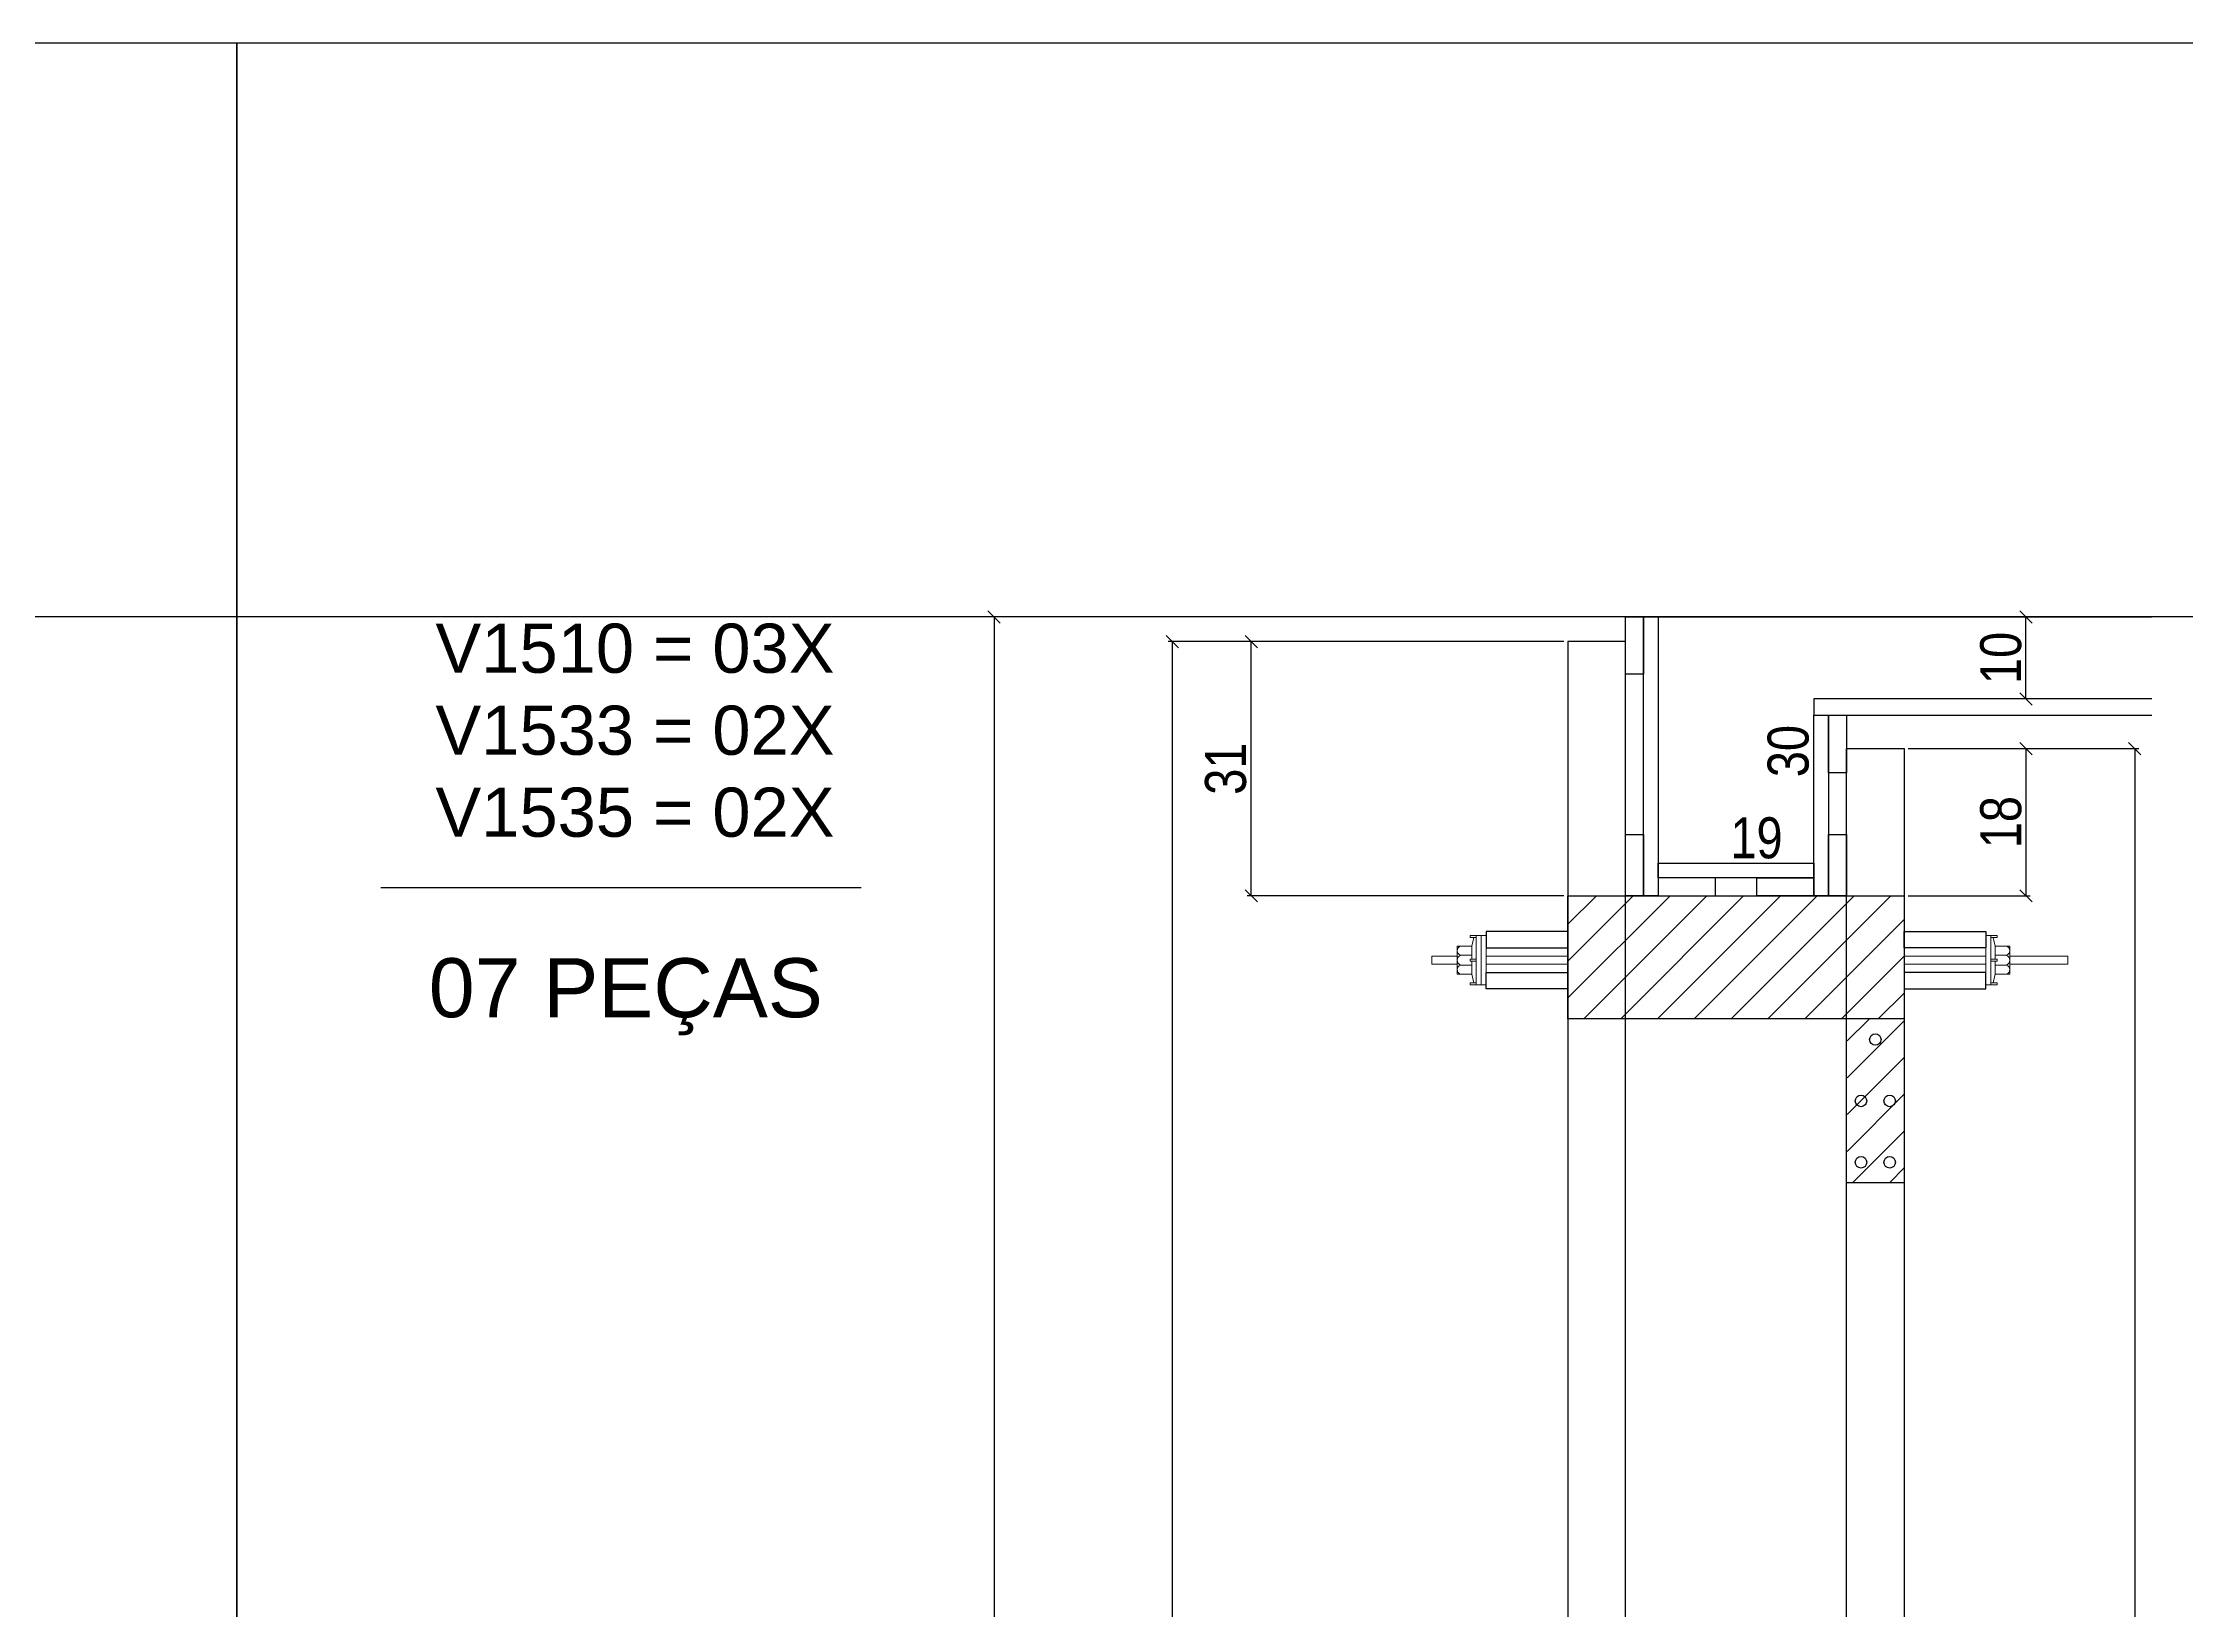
# Model space of a CAD drawing. Extents: x 17311 to 161354, y 153625 to 211469.
# Drawn here: x 20797 to 21320, y 205877 to 206259 of the extents above; entities that cross this region are included whole.
import ezdxf

# ---------------------------------------------------------------- set-up
doc = ezdxf.new("R2010")
doc.units = 0
doc.layers.get('0').update_dxf_attribs({"linetype": 'CONTINUOUS'})
doc.layers.get('DEFPOINTS').update_dxf_attribs({"linetype": 'CONTINUOUS'})
doc.layers.add('BARRA_ANCORAGEM', color=1, linetype='CONTINUOUS', lineweight=15)
for name, color, linetype in [('COTA', 241, 'CONTINUOUS'), ('detalhes', 4, 'CONTINUOUS'), ('HACHURA', 8, 'CONTINUOUS'), ('TIRAS REESCORAMENTO', 252, 'CONTINUOUS'), ('VIGAS', 3, 'CONTINUOUS')]:
    doc.layers.add(name, color=color, linetype=linetype)
doc.styles.add('COTA TECNICA 2X', font='techl___.ttf', dxfattribs={"height": 10})
doc.styles.add('R80-50', font='arial.ttf', dxfattribs={"height": 10})
doc.dimstyles.new('SECAO', dxfattribs={"dimscale": 0.333333, "dimtxt": 5, "dimasz": 9, "dimexe": 3, "dimexo": 3, "dimgap": 3, "dimtad": 1, "dimdec": 1, "dimlfac": 0.5, "dimzin": 12, "dimdsep": 46, "dimtxsty": 'COTA TECNICA 2X', "dimblk1": 'OBLIQUE', "dimblk2": 'OBLIQUE', "dimsah": 1, "dimcen": 0.9, "dimclrd": 4, "dimclre": 4, "dimclrt": 240, "dimadec": 1, "dimazin": 3, "dimtfac": 1, "dimtdec": 1, "dimtmove": 0, "dimatfit": 3, "dimfxl": 1, "dimtolj": 1, "dimtzin": 12, "dimarcsym": 0})

# ---------------------------------------------------------------- blocks, each defined once
blk = doc.blocks.new('_Oblique')
at = {"color": 0, "linetype": 'ByBlock', "lineweight": -2}
blk.add_line((-0.5, -0.5), (0.5, 0.5), dxfattribs=at)
blk = doc.blocks.new('*D3222')
at = {"layer": 'DEFPOINTS', "color": 0, "transparency": 16777216}
for p in [(21168.98, 206113.37), (21072.43, 205527.28), (21168.98, 205527.28)]:
    blk.add_point(p, dxfattribs=at)
at = {"layer": 'detalhes', "color": 4, "lineweight": -2, "transparency": 16777216}
for p, q in [((21167.98, 206113.37), (21071.43, 206113.37)), ((21072.43, 206113.37), (21072.43, 205527.28)), ((21167.98, 205527.28), (21071.43, 205527.28))]:
    blk.add_line(p, q, dxfattribs=at)
at = {"layer": 'detalhes', "color": 4, "lineweight": -2, "transparency": 16777216, "xscale": 3, "yscale": 3, "zscale": 3}
for p, rotation in [((21072.43, 206113.37), 90), ((21072.43, 205527.28), 270)]:
    blk.add_blockref('_Oblique', p, dxfattribs=dict(at, rotation=rotation))
at = {"layer": 'detalhes', "color": 240, "transparency": 16777216, "insert": (21066.18, 205820.33), "char_height": 10, "attachment_point": 5, "rotation": 90, "style": 'COTA TECNICA 2X'}
blk.add_mtext('\\A1;293', dxfattribs=at)
blk = doc.blocks.new('*D3228')
at = {"layer": 'DEFPOINTS', "color": 0, "transparency": 16777216}
for p in [(21091.69, 206113.37), (21168.98, 206113.37), (21168.98, 206051.32)]:
    blk.add_point(p, dxfattribs=at)
at = {"layer": 'detalhes', "color": 4, "lineweight": -2, "transparency": 16777216}
for p, q in [((21167.98, 206113.37), (21090.69, 206113.37)), ((21091.69, 206051.32), (21091.69, 206113.37)), ((21167.98, 206051.32), (21090.69, 206051.32))]:
    blk.add_line(p, q, dxfattribs=at)
at = {"layer": 'detalhes', "color": 4, "lineweight": -2, "transparency": 16777216, "xscale": 3, "yscale": 3, "zscale": 3}
for p, rotation in [((21091.69, 206113.37), 90), ((21091.69, 206051.32), 270)]:
    blk.add_blockref('_Oblique', p, dxfattribs=dict(at, rotation=rotation))
at = {"layer": 'detalhes', "color": 240, "transparency": 16777216, "insert": (21085.47, 206082.35), "char_height": 10, "attachment_point": 5, "rotation": 90, "style": 'COTA TECNICA 2X'}
blk.add_mtext('\\A1;31', dxfattribs=at)
blk = doc.blocks.new('*D3229')
at = {"layer": 'DEFPOINTS', "color": 0, "transparency": 16777216}
for p in [(21250.98, 206087.25), (21250.98, 206051.32), (21280.74, 206051.32)]:
    blk.add_point(p, dxfattribs=at)
at = {"layer": 'detalhes', "color": 4, "lineweight": -2, "transparency": 16777216}
for p, q in [((21251.98, 206087.25), (21281.74, 206087.25)), ((21280.74, 206087.25), (21280.74, 206051.32)), ((21251.98, 206051.32), (21281.74, 206051.32))]:
    blk.add_line(p, q, dxfattribs=at)
at = {"layer": 'detalhes', "color": 4, "lineweight": -2, "transparency": 16777216, "xscale": 3, "yscale": 3, "zscale": 3}
for p, rotation in [((21280.74, 206087.25), 90), ((21280.74, 206051.32), 270)]:
    blk.add_blockref('_Oblique', p, dxfattribs=dict(at, rotation=rotation))
at = {"layer": 'detalhes', "color": 240, "transparency": 16777216, "insert": (21274.64, 206069.29), "char_height": 10, "attachment_point": 5, "rotation": 90, "style": 'COTA TECNICA 2X'}
blk.add_mtext('\\A1;18', dxfattribs=at)
blk = doc.blocks.new('*D3230')
at = {"layer": 'DEFPOINTS', "color": 0, "transparency": 16777216}
for p in [(21182.98, 206119.37), (21028.93, 205507.28), (21168.98, 205507.28)]:
    blk.add_point(p, dxfattribs=at)
at = {"layer": 'detalhes', "color": 4, "lineweight": -2, "transparency": 16777216}
for p, q in [((21181.98, 206119.37), (21027.93, 206119.37)), ((21028.93, 206119.37), (21028.93, 205507.28)), ((21167.98, 205507.28), (21027.93, 205507.28))]:
    blk.add_line(p, q, dxfattribs=at)
at = {"layer": 'detalhes', "color": 4, "lineweight": -2, "transparency": 16777216, "xscale": 3, "yscale": 3, "zscale": 3}
for p, rotation in [((21028.93, 206119.37), 90), ((21028.93, 205507.28), 270)]:
    blk.add_blockref('_Oblique', p, dxfattribs=dict(at, rotation=rotation))
at = {"layer": 'detalhes', "color": 240, "transparency": 16777216, "insert": (21022.71, 205813.33), "char_height": 10, "attachment_point": 5, "rotation": 90, "style": 'COTA TECNICA 2X'}
blk.add_mtext('\\A1;306', dxfattribs=at)
blk = doc.blocks.new('*D3232')
at = {"layer": 'DEFPOINTS', "color": 0, "transparency": 16777216}
for p in [(21216.02, 206119.37), (21228.98, 206119.37), (21216.02, 206059.32)]:
    blk.add_point(p, dxfattribs=at)
at = {"layer": 'detalhes', "color": 240, "transparency": 16777216, "insert": (21222.76, 206086.64), "char_height": 10, "attachment_point": 5, "rotation": 90, "style": 'COTA TECNICA 2X'}
blk.add_mtext('\\A1;30', dxfattribs=at)
blk = doc.blocks.new('*D3233')
at = {"layer": 'DEFPOINTS', "color": 0, "transparency": 16777216}
for p in [(21190.98, 206059.32), (21228.98, 206059.32), (21228.98, 206059.32)]:
    blk.add_point(p, dxfattribs=at)
at = {"layer": 'detalhes', "color": 240, "transparency": 16777216, "insert": (21214.98, 206065.41), "char_height": 10, "attachment_point": 5, "style": 'COTA TECNICA 2X'}
blk.add_mtext('\\A1;19', dxfattribs=at)
blk = doc.blocks.new('*D3236')
at = {"layer": 'DEFPOINTS', "color": 0, "transparency": 16777216}
for p in [(21280.74, 206119.37), (21280.74, 206119.37), (21280.74, 206099.37)]:
    blk.add_point(p, dxfattribs=at)
at = {"layer": 'detalhes', "color": 4, "lineweight": -2, "transparency": 16777216}
for p, q in [((21280.74, 206099.37), (21280.74, 206119.37)), ((21281.74, 206119.37), (21281.74, 206119.37)), ((21281.74, 206099.37), (21281.74, 206099.37))]:
    blk.add_line(p, q, dxfattribs=at)
at = {"layer": 'detalhes', "color": 4, "lineweight": -2, "transparency": 16777216, "xscale": 3, "yscale": 3, "zscale": 3}
for p, rotation in [((21280.74, 206119.37), 90), ((21280.74, 206099.37), 270)]:
    blk.add_blockref('_Oblique', p, dxfattribs=dict(at, rotation=rotation))
at = {"layer": 'detalhes', "color": 240, "transparency": 16777216, "insert": (21274.63, 206109.37), "char_height": 10, "attachment_point": 5, "rotation": 90, "style": 'COTA TECNICA 2X'}
blk.add_mtext('\\A1;10', dxfattribs=at)
blk = doc.blocks.new('*D3237')
at = {"layer": 'DEFPOINTS', "color": 0, "transparency": 16777216}
for p in [(21251.98, 206087.25), (21251.98, 205527.28), (21307.28, 205527.28)]:
    blk.add_point(p, dxfattribs=at)
at = {"layer": 'detalhes', "color": 4, "lineweight": -2, "transparency": 16777216}
for p, q in [((21252.98, 206087.25), (21308.28, 206087.25)), ((21307.28, 206087.25), (21307.28, 205527.28)), ((21252.98, 205527.28), (21308.28, 205527.28))]:
    blk.add_line(p, q, dxfattribs=at)
at = {"layer": 'detalhes', "color": 4, "lineweight": -2, "transparency": 16777216, "xscale": 3, "yscale": 3, "zscale": 3}
for p, rotation in [((21307.28, 206087.25), 90), ((21307.28, 205527.28), 270)]:
    blk.add_blockref('_Oblique', p, dxfattribs=dict(at, rotation=rotation))
at = {"layer": 'detalhes', "color": 240, "transparency": 16777216, "insert": (21301.15, 205807.26), "char_height": 10, "attachment_point": 5, "rotation": 90, "style": 'COTA TECNICA 2X'}
blk.add_mtext('\\A1;280', dxfattribs=at)
blk = doc.blocks.new('A$C51C4441F')
at = {"layer": 'BARRA_ANCORAGEM'}
for p, q in [((-2.25, 3.4), (-1.79, 5.5)), ((-2.25, 3.4), (-5.81, 3.39)), ((-5.81, 3.39), (-5.81, -3.39)), ((-2.25, 1.2), (-5.02, 1.2)), ((-2.25, 3.4), (-2.25, 3.4)), ((-2.25, 3.4), (-2.25, 0.25)), ((-2.25, -3.4), (-5.81, -3.39)), ((-2.25, -1.2), (-5.02, -1.2)), ((-2.25, -0.25), (-2.25, -3.4)), ((-2.25, -3.4), (-1.79, -5.5))]:
    blk.add_line(p, q, dxfattribs=at)
for points in [[(-2.7, 6), (-1.2, 6), (-1.2, 5.5), (-2.7, 5.5)], [(-1.2, -6), (0, -6), (0, 6), (-1.2, 6)], [(-2.7, 0.25), (-1.2, 0.25), (-1.2, -0.25), (-2.7, -0.25)], [(-2.7, -6), (-1.2, -6), (-1.2, -5.5), (-2.7, -5.5)]]:
    blk.add_lwpolyline(points, close=True, dxfattribs=at)
for centre, radius, start, end in [((-4.66, 2.3), 1.15, 107.7845, 252.2718), ((-4.52, 0), 1.3, 112.648, 247.4083), ((-4.66, -2.3), 1.15, 107.7845, 252.2718)]:
    blk.add_arc(centre, radius, start, end, dxfattribs=at)

msp = doc.modelspace()

# ---------------------------------------------------------------- hatches: boundary and pattern name
at = {"layer": 'COTA'}
h = msp.add_hatch(dxfattribs=at)
h.set_pattern_fill('ANSI31', color=256, scale=2, style=0)
h.set_pattern_definition([(45, (-3445.967, -7245.745), (-4.49012806, 4.49012806), [])])
h.paths.add_polyline_path([(21250.98, 206034.62), (21250.98, 206051.32), (21168.98, 206051.32), (21168.98, 206021.32), (21250.98, 206021.32), (21250.98, 206032.62), (21250.98, 206033.62), (21250.98, 206035.62)])
h = msp.add_hatch(dxfattribs=at)
h.set_pattern_fill('ANSI31', color=256, scale=2, style=0)
h.set_pattern_definition([(45, (-2422.7435, 7761.914), (-4.49012806, 4.49012806), [])])
h.paths.add_polyline_path([(21237.11, 205981.3), (21251.11, 205981.3), (21251.11, 206021.24), (21237.11, 206021.24)])

# ---------------------------------------------------------------- linework, layer by layer
msp.add_line((21250.98, 205981.3), (21236.98, 205981.3))
at = {"linetype": 'Continuous'}
for points in [[(21168.98, 205527.28), (21182.98, 205527.28), (21182.98, 206113.37), (21168.98, 206113.37)], [(21250.98, 205527.28), (21236.98, 205527.28), (21236.98, 206087.25), (21250.98, 206087.25)], [(21250.98, 206021.32), (21168.98, 206021.32), (21168.98, 206051.32), (21250.98, 206051.32)]]:
    msp.add_lwpolyline(points, close=True, dxfattribs=at)
for centre in [(21243.98, 206016.24), (21240.48, 206001.27), (21247.48, 206001.27), (21240.48, 205986.3), (21247.48, 205986.3)]:
    msp.add_circle(centre, 1.4)
at = {"layer": 'BARRA_ANCORAGEM'}
for points in [[(21147.78, 206041.62), (21148.98, 206041.62), (21148.98, 206029.62), (21147.78, 206029.62)], [(21272.18, 206041.62), (21270.98, 206041.62), (21270.98, 206029.62), (21272.18, 206029.62)], [(21135.78, 206034.62), (21141.97, 206034.62), (21141.97, 206036.62), (21135.78, 206036.62)], [(21148.98, 206034.62), (21168.98, 206034.62), (21168.98, 206036.62), (21148.98, 206036.62)], [(21270.98, 206034.62), (21250.98, 206034.62), (21250.98, 206036.62), (21270.98, 206036.62)], [(21276.8, 206034.62), (21290.98, 206034.62), (21290.98, 206036.62), (21276.8, 206036.62)]]:
    msp.add_lwpolyline(points, close=True, dxfattribs=at)
at = {"layer": 'HACHURA', "color": 7}
msp.add_line((20879.31, 206053.38), (20996.46, 206053.38), dxfattribs=at)
at = {"layer": 'TIRAS REESCORAMENTO', "linetype": 'ByBlock'}
for p, q in [((22634.59, 206119.37), (17860.1, 206119.37)), ((21190.98, 206119.37), (21311.33, 206119.37)), ((21228.98, 206095.37), (21311.46, 206095.37))]:
    msp.add_line(p, q, dxfattribs=at)
for points in [[(21182.98, 206119.37), (21187.38, 206119.37), (21187.38, 206105.37), (21182.98, 206105.37)], [(21232.58, 206095.37), (21236.98, 206095.37), (21236.98, 206081.37), (21232.58, 206081.37)], [(21182.98, 206066.32), (21187.38, 206066.32), (21187.38, 206051.32), (21182.98, 206051.32)], [(21232.58, 206066.32), (21236.98, 206066.32), (21236.98, 206051.32), (21232.58, 206051.32)], [(21228.98, 206055.72), (21190.98, 206055.72), (21190.98, 206059.32), (21228.98, 206059.32)], [(21204.95, 206051.32), (21204.95, 206055.72), (21190.98, 206055.72), (21190.98, 206051.32)], [(21215.02, 206051.32), (21215.02, 206055.72), (21228.98, 206055.72), (21228.98, 206051.32)], [(21148.98, 206038.62), (21168.98, 206038.62), (21168.98, 206042.62), (21148.98, 206042.62)], [(21270.98, 206038.62), (21250.98, 206038.62), (21250.98, 206042.62), (21270.98, 206042.62)], [(21148.98, 206032.62), (21168.98, 206032.62), (21168.98, 206028.62), (21148.98, 206028.62)], [(21270.98, 206032.62), (21250.98, 206032.62), (21250.98, 206028.62), (21270.98, 206028.62)]]:
    msp.add_lwpolyline(points, close=True, dxfattribs=at)
for points in [[(21190.98, 206051.32), (21187.38, 206051.32), (21187.38, 206119.37), (21190.98, 206119.37), (21190.98, 206051.32)], [(21311.46, 206099.37), (21228.98, 206099.37), (21228.98, 206095.37), (21311.46, 206095.37)], [(21232.58, 206051.32), (21228.98, 206051.32), (21228.98, 206095.37), (21232.58, 206095.37), (21232.58, 206051.32)]]:
    msp.add_lwpolyline(points, dxfattribs=at)
at = {"layer": 'VIGAS', "color": 5}
for points in [[(20844.16, 205294.67), (20247.34, 205294.67), (20247.34, 206259.46), (20844.16, 206259.46)], [(21440.97, 205294.67), (20844.16, 205294.67), (20844.16, 206259.46), (21440.97, 206259.46)]]:
    msp.add_lwpolyline(points, close=True, dxfattribs=at)

# ---------------------------------------------------------------- block references
at = {"layer": 'BARRA_ANCORAGEM', "xscale": -1, "rotation": 180}
msp.add_blockref('A$C51C4441F', (21147.78, 206035.62), dxfattribs=at)
at = {"layer": 'BARRA_ANCORAGEM', "xscale": -1}
msp.add_blockref('A$C51C4441F', (21270.98, 206035.62), dxfattribs=at)

# ---------------------------------------------------------------- texts
at = {"layer": 'VIGAS', "color": 7, "attachment_point": 1, "style": 'R80-50'}
for s, width, insert, char_height in [('V1510 = 03X\\PV1533 = 02X\\PV1535 = 02X', 124.324, (20892.61, 206117.74), 12), ('07 PEÇAS', 162.221, (20890.99, 206036.09), 14.4)]:
    msp.add_mtext_dynamic_manual_height_columns(s, width=width, gutter_width=50, heights=[0], dxfattribs=dict(at, insert=insert, char_height=char_height))

# ---------------------------------------------------------------- dimensions: what is measured, and where the dimension line sits
at = {"layer": 'detalhes', "color": 3}
for base, p1, p2, picture, middle in [((21028.93, 205507.28), (21182.98, 206119.37), (21168.98, 205507.28), '*D3230', (21022.71, 205813.33)), ((21280.74, 206119.37), (21280.74, 206099.37), (21280.74, 206119.37), '*D3236', (21274.63, 206109.37)), ((21072.43, 205527.28), (21168.98, 206113.37), (21168.98, 205527.28), '*D3222', (21066.18, 205820.33)), ((21091.69, 206113.37), (21168.98, 206051.32), (21168.98, 206113.37), '*D3228', (21085.47, 206082.35)), ((21280.74, 206051.32), (21250.98, 206087.25), (21250.98, 206051.32), '*D3229', (21274.64, 206069.29)), ((21307.28, 205527.28), (21251.98, 206087.25), (21251.98, 205527.28), '*D3237', (21301.15, 205807.26))]:
    dim = msp.add_linear_dim(base=base, p1=p1, p2=p2, angle=90, dimstyle='SECAO', dxfattribs=at)
    dim.commit()
    dim.dimension.update_dxf_attribs({"geometry": picture, "text_midpoint": middle})
dim = msp.add_linear_dim(base=(21228.98, 206119.37), p1=(21216.02, 206059.32), p2=(21216.02, 206119.37), angle=90, dimstyle='SECAO', override={"dimse1": 1, "dimse2": 1, "dimsd1": 1, "dimsd2": 1}, dxfattribs=at)
dim.commit()
dim.dimension.update_dxf_attribs({"geometry": '*D3232', "text_midpoint": (21228.98, 206086.64), "dimtype": 160})
dim = msp.add_linear_dim(base=(21228.98, 206059.32), p1=(21190.98, 206059.32), p2=(21228.98, 206059.32), dimstyle='SECAO', override={"dimse1": 1, "dimse2": 1, "dimsd1": 1, "dimsd2": 1}, dxfattribs=at)
dim.commit()
dim.dimension.update_dxf_attribs({"geometry": '*D3233', "text_midpoint": (21214.98, 206059.32), "dimtype": 160})

doc.saveas('drawing.dxf')
